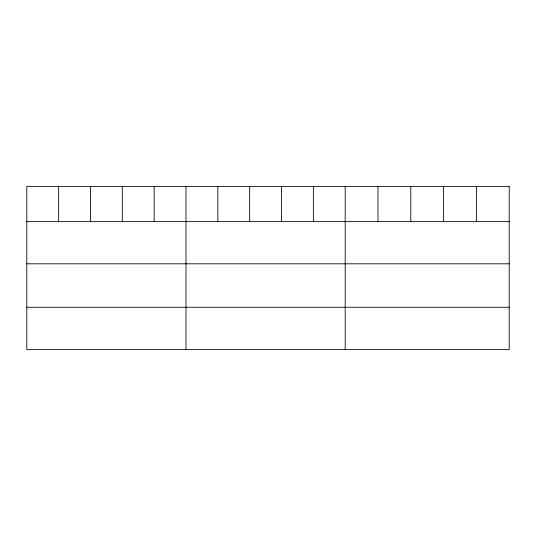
<?xml version="1.0" encoding="UTF-8"?>
<svg xmlns="http://www.w3.org/2000/svg" width="536" height="536" viewBox="0 0 536 536"><rect width="100%" height="100%" fill="white"/><g stroke="black" fill="none" stroke-linecap="round" stroke-linejoin="round"><path stroke-width="0.8" d="M26.8 221.636L509.2 221.636M26.8 263.812L509.2 263.812M26.8 307.262L509.2 307.262M476.397 186.568L476.397 221.636M443.594 186.568L443.594 221.636M410.79 186.568L410.79 221.636M377.987 186.568L377.987 221.636M345.184 186.568L345.184 349.432M313.346 186.568L313.346 221.636M281.507 186.568L281.507 221.636M249.669 186.568L249.669 221.636M217.83 186.568L217.83 221.636M185.992 186.568L185.992 349.432M154.154 186.568L154.154 221.636M122.315 186.568L122.315 221.636M90.477 186.568L90.477 221.636M58.638 186.568L58.638 221.636M509.2 186.568L26.8 186.568L26.8 349.432L509.2 349.432L509.2 186.568"/></g></svg>
